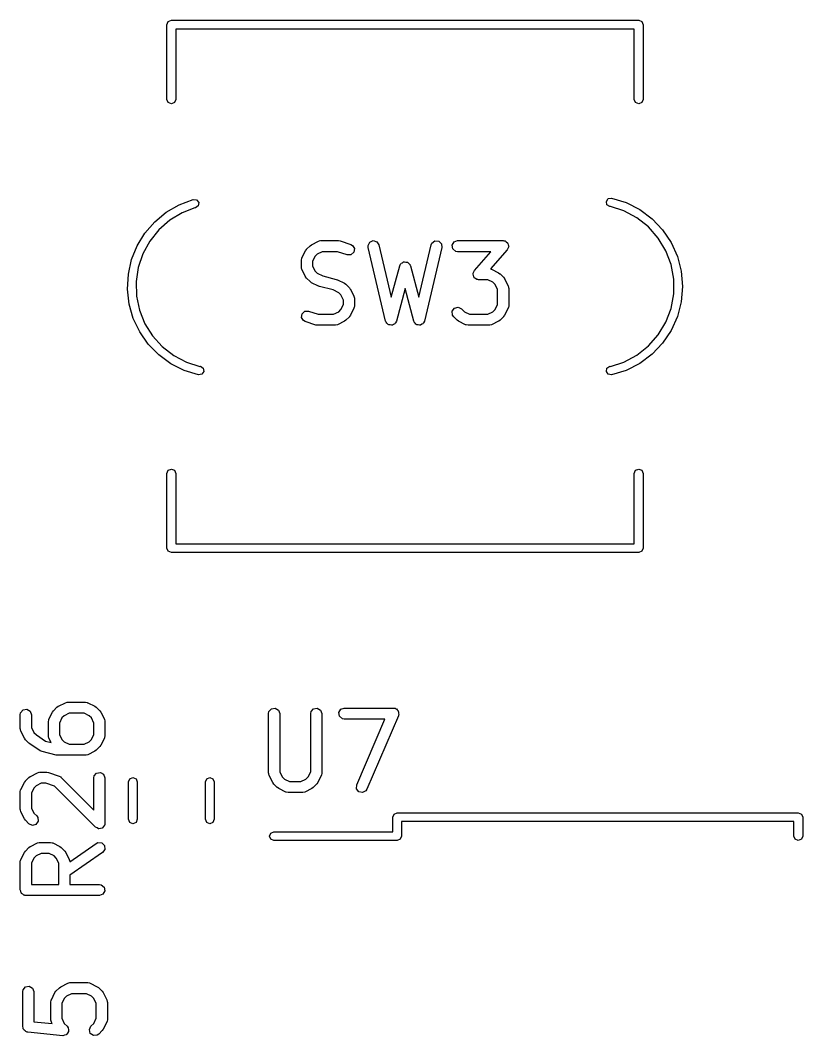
# Model space of a CAD drawing. Extents: x 50 to 157, y -175 to -22.
# Drawn here: x 89.4 to 100.03, y -123.52 to -109.73 of the extents above; entities that cross this region are included whole.
import ezdxf

# ---------------------------------------------------------------- set-up
doc = ezdxf.new("R2010")
doc.units = 0
doc.layers.add('BLACK', color=7, linetype='CONTINUOUS')

msp = doc.modelspace()

# ---------------------------------------------------------------- linework, layer by layer
at = {"layer": 'BLACK', "linetype": 'CONTINUOUS'}
for p, q in [((91.3905, -109.788), (91.4081, -109.746)), ((91.3905, -110.804), (91.3905, -109.788)), ((91.4081, -109.746), (91.4505, -109.728)), ((91.4505, -109.728), (97.8005, -109.728)), ((97.8005, -109.728), (97.8429, -109.746)), ((97.8429, -109.746), (97.8605, -109.788)), ((97.8605, -109.788), (97.8605, -110.804)), ((97.7405, -109.849), (91.5105, -109.849)), ((91.5105, -109.849), (91.5105, -110.804)), ((97.7405, -110.804), (97.7405, -109.849)), ((91.4081, -110.847), (91.3905, -110.804)), ((91.4505, -110.864), (91.4081, -110.847)), ((91.4929, -110.847), (91.4505, -110.864)), ((91.5105, -110.804), (91.4929, -110.847)), ((97.7581, -110.847), (97.7405, -110.804)), ((97.8005, -110.864), (97.7581, -110.847)), ((97.8429, -110.847), (97.8005, -110.864)), ((97.8605, -110.804), (97.8429, -110.847)), ((91.5572, -112.233), (91.7474, -112.161)), ((91.7474, -112.161), (91.793, -112.166)), ((91.7474, -112.161), (91.7474, -112.161)), ((97.3609, -112.188), (97.3873, -112.151)), ((97.3873, -112.151), (97.4325, -112.143)), ((97.4325, -112.143), (97.6308, -112.205)), ((97.4325, -112.143), (97.4325, -112.143)), ((91.3815, -112.335), (91.5572, -112.233)), ((91.7712, -112.275), (91.5958, -112.343)), ((91.7803, -112.276), (91.7712, -112.275)), ((91.8163, -112.248), (91.7803, -112.276)), ((91.793, -112.166), (91.8215, -112.202)), ((91.8215, -112.202), (91.8163, -112.248)), ((97.3689, -112.234), (97.3609, -112.188)), ((97.4065, -112.26), (97.3689, -112.234)), ((97.416, -112.258), (97.4065, -112.26)), ((97.5987, -112.317), (97.416, -112.258)), ((97.6308, -112.205), (97.8158, -112.3)), ((91.225, -112.464), (91.3815, -112.335)), ((91.5958, -112.343), (91.4277, -112.444)), ((97.7759, -112.411), (97.5987, -112.317)), ((97.9333, -112.536), (97.7759, -112.411)), ((97.8158, -112.3), (97.9823, -112.424)), ((97.9823, -112.424), (98.1254, -112.574)), ((91.0919, -112.618), (91.225, -112.464)), ((91.28, -112.573), (91.1572, -112.727)), ((91.4277, -112.444), (91.28, -112.573)), ((98.0659, -112.687), (97.9333, -112.536)), ((98.1254, -112.574), (98.2413, -112.747)), ((90.9859, -112.791), (91.0919, -112.618)), ((98.1692, -112.859), (98.0659, -112.687)), ((90.9099, -112.98), (90.9859, -112.791)), ((91.1572, -112.727), (91.0632, -112.899)), ((93.2727, -112.859), (93.2861, -112.841)), ((93.2861, -112.841), (93.2868, -112.839)), ((93.2868, -112.839), (93.3344, -112.791)), ((93.3344, -112.791), (93.3527, -112.779)), ((93.3527, -112.779), (93.3539, -112.777)), ((93.3539, -112.777), (93.4491, -112.73)), ((93.4491, -112.73), (93.4741, -112.722)), ((93.4741, -112.722), (93.4784, -112.723)), ((93.4784, -112.723), (93.4826, -112.722)), ((93.4826, -112.722), (93.7207, -112.722)), ((93.7207, -112.722), (93.7428, -112.726)), ((93.7428, -112.726), (93.7445, -112.726)), ((93.7445, -112.726), (93.8873, -112.773)), ((93.8873, -112.773), (93.9102, -112.786)), ((93.9102, -112.786), (93.9371, -112.829)), ((93.9371, -112.829), (93.9295, -112.88)), ((94.1224, -112.788), (94.1454, -112.742)), ((94.124, -112.814), (94.1224, -112.788)), ((94.3621, -113.814), (94.124, -112.814)), ((94.1454, -112.742), (94.1925, -112.722)), ((94.1925, -112.722), (94.2417, -112.737)), ((94.2417, -112.737), (94.2699, -112.78)), ((94.2699, -112.78), (94.4391, -113.49)), ((94.8119, -113.49), (94.9811, -112.78)), ((95.127, -112.814), (94.8889, -113.814)), ((94.9811, -112.78), (94.9915, -112.756)), ((94.9915, -112.756), (95.0326, -112.725)), ((95.0326, -112.725), (95.0838, -112.728)), ((95.0838, -112.728), (95.1211, -112.763)), ((95.1211, -112.763), (95.127, -112.814)), ((95.2659, -112.784), (95.2916, -112.739)), ((95.2748, -112.834), (95.2659, -112.784)), ((95.3141, -112.867), (95.2748, -112.834)), ((95.2916, -112.739), (95.3398, -112.722)), ((95.3398, -112.722), (95.9588, -112.722)), ((96.0153, -112.846), (95.7878, -113.106)), ((95.9588, -112.722), (95.9699, -112.724)), ((95.9699, -112.724), (95.9734, -112.723)), ((95.9734, -112.723), (95.976, -112.725)), ((95.976, -112.725), (95.9845, -112.726)), ((95.9845, -112.726), (96, -112.739)), ((96, -112.739), (96.0173, -112.75)), ((96.0226, -112.827), (96.0153, -112.846)), ((96.0173, -112.75), (96.0192, -112.756)), ((96.0192, -112.756), (96.0238, -112.759)), ((96.0327, -112.81), (96.0226, -112.827)), ((96.0238, -112.759), (96.0273, -112.779)), ((96.0273, -112.779), (96.0338, -112.798)), ((96.0338, -112.798), (96.0317, -112.804)), ((96.0317, -112.804), (96.0327, -112.81)), ((98.2413, -112.747), (98.3264, -112.936)), ((90.8659, -113.178), (90.9099, -112.98)), ((91.0632, -112.899), (91.0009, -113.085)), ((93.2172, -112.987), (93.2217, -112.962)), ((93.2172, -113.083), (93.2172, -112.987)), ((93.2217, -112.962), (93.2246, -112.958)), ((93.2246, -112.958), (93.2251, -112.954)), ((93.2251, -112.954), (93.2727, -112.859)), ((93.4014, -112.937), (93.3672, -113.005)), ((93.4318, -112.906), (93.4014, -112.937)), ((93.5003, -112.872), (93.4318, -112.906)), ((93.7086, -112.872), (93.5003, -112.872)), ((93.8399, -112.916), (93.7086, -112.872)), ((93.8912, -112.914), (93.8399, -112.916)), ((93.9295, -112.88), (93.8912, -112.914)), ((95.3398, -112.872), (95.3141, -112.867)), ((95.7936, -112.872), (95.3398, -112.872)), ((95.5691, -113.128), (95.7936, -112.872)), ((98.24, -113.047), (98.1692, -112.859)), ((98.3264, -112.936), (98.3785, -113.137)), ((91.0009, -113.085), (90.9723, -113.279)), ((93.2187, -113.087), (93.2172, -113.083)), ((93.2177, -113.091), (93.2187, -113.087)), ((93.2251, -113.116), (93.2177, -113.091)), ((93.2727, -113.211), (93.2251, -113.116)), ((93.3672, -113.005), (93.3672, -113.065)), ((93.3672, -113.065), (93.4014, -113.133)), ((94.4391, -113.49), (94.553, -113.063)), ((94.553, -113.063), (94.564, -113.04)), ((94.564, -113.04), (94.5696, -113.036)), ((94.5696, -113.036), (94.5725, -113.029)), ((94.5725, -113.029), (94.5901, -113.021)), ((94.5901, -113.021), (94.606, -113.01)), ((94.606, -113.01), (94.6128, -113.011)), ((94.6128, -113.011), (94.6191, -113.008)), ((94.6191, -113.008), (94.6378, -113.013)), ((94.6378, -113.013), (94.6571, -113.015)), ((94.6571, -113.015), (94.662, -113.019)), ((94.662, -113.019), (94.6686, -113.021)), ((94.6686, -113.021), (94.6797, -113.037)), ((94.6797, -113.037), (94.6934, -113.051)), ((94.6934, -113.051), (94.694, -113.058)), ((94.694, -113.058), (94.698, -113.063)), ((94.698, -113.063), (94.8119, -113.49)), ((95.7878, -113.106), (95.794, -113.107)), ((95.794, -113.107), (95.7974, -113.11)), ((95.7974, -113.11), (95.8019, -113.111)), ((95.8019, -113.111), (95.8971, -113.158)), ((98.276, -113.244), (98.24, -113.047)), ((90.8552, -113.381), (90.8659, -113.178)), ((93.2739, -113.212), (93.2727, -113.211)), ((93.2868, -113.231), (93.2739, -113.212)), ((93.3344, -113.278), (93.2868, -113.231)), ((93.4014, -113.133), (93.4318, -113.164)), ((93.4318, -113.164), (93.5088, -113.202)), ((93.5088, -113.202), (93.6913, -113.248)), ((93.6913, -113.248), (93.7031, -113.253)), ((93.7031, -113.253), (93.7067, -113.254)), ((93.7067, -113.254), (93.8019, -113.301)), ((95.5505, -113.176), (95.5527, -113.171)), ((95.557, -113.195), (95.5505, -113.176)), ((95.5516, -113.165), (95.5617, -113.147)), ((95.5527, -113.171), (95.5516, -113.165)), ((95.5605, -113.215), (95.557, -113.195)), ((95.5651, -113.219), (95.5605, -113.215)), ((95.5617, -113.147), (95.5691, -113.128)), ((95.5671, -113.225), (95.5651, -113.219)), ((95.5844, -113.235), (95.5671, -113.225)), ((95.5998, -113.248), (95.5844, -113.235)), ((95.6083, -113.25), (95.5998, -113.248)), ((95.611, -113.251), (95.6083, -113.25)), ((95.6144, -113.251), (95.611, -113.251)), ((95.6255, -113.253), (95.6144, -113.251)), ((95.7507, -113.253), (95.6255, -113.253)), ((95.8192, -113.287), (95.7507, -113.253)), ((95.8971, -113.158), (95.9151, -113.172)), ((95.9151, -113.172), (95.9166, -113.172)), ((95.9166, -113.172), (95.9642, -113.22)), ((95.9642, -113.22), (95.9771, -113.238)), ((95.9771, -113.238), (95.9783, -113.24)), ((95.9783, -113.24), (96.0259, -113.335)), ((98.276, -113.445), (98.276, -113.244)), ((98.3785, -113.137), (98.3961, -113.344)), ((90.878, -113.583), (90.8552, -113.381)), ((90.9723, -113.279), (90.9781, -113.476)), ((93.3359, -113.279), (93.3344, -113.278)), ((93.3539, -113.293), (93.3359, -113.279)), ((93.4491, -113.34), (93.3539, -113.293)), ((93.4526, -113.341), (93.4491, -113.34)), ((93.4645, -113.346), (93.4526, -113.341)), ((93.6469, -113.391), (93.4645, -113.346)), ((93.7239, -113.43), (93.6469, -113.391)), ((93.8019, -113.301), (93.8199, -113.315)), ((93.8199, -113.315), (93.8214, -113.315)), ((93.8214, -113.315), (93.869, -113.363)), ((93.869, -113.363), (93.8819, -113.381)), ((93.8819, -113.381), (93.8831, -113.382)), ((93.8831, -113.382), (93.9307, -113.478)), ((94.6255, -113.374), (94.5075, -113.816)), ((94.7435, -113.816), (94.6255, -113.374)), ((95.8496, -113.317), (95.8192, -113.287)), ((95.8838, -113.386), (95.8496, -113.317)), ((95.8838, -113.589), (95.8838, -113.386)), ((96.0259, -113.335), (96.0333, -113.36)), ((96.0333, -113.36), (96.0323, -113.364)), ((96.0323, -113.364), (96.0338, -113.368)), ((96.0338, -113.368), (96.0338, -113.606)), ((98.3961, -113.344), (98.3785, -113.552)), ((90.9781, -113.476), (91.0183, -113.668)), ((93.7543, -113.46), (93.7239, -113.43)), ((93.7886, -113.529), (93.7543, -113.46)), ((93.7886, -113.589), (93.7886, -113.529)), ((93.9307, -113.478), (93.9381, -113.503)), ((93.9381, -113.503), (93.9371, -113.507)), ((93.9371, -113.507), (93.9386, -113.511)), ((93.9386, -113.511), (93.9386, -113.606)), ((98.24, -113.642), (98.276, -113.445)), ((90.9337, -113.779), (90.878, -113.583)), ((91.0183, -113.668), (91.0916, -113.85)), ((93.2646, -113.68), (93.3159, -113.678)), ((93.3159, -113.678), (93.4472, -113.722)), ((93.7239, -113.688), (93.7543, -113.657)), ((93.7543, -113.657), (93.7886, -113.589)), ((93.9307, -113.64), (93.8831, -113.735)), ((93.9312, -113.635), (93.9307, -113.64)), ((93.9341, -113.632), (93.9312, -113.635)), ((93.9386, -113.606), (93.9341, -113.632)), ((95.2673, -113.682), (95.2968, -113.64)), ((95.2968, -113.64), (95.3463, -113.627)), ((95.3463, -113.627), (95.3928, -113.649)), ((95.3928, -113.649), (95.4318, -113.688)), ((95.8192, -113.688), (95.8496, -113.657)), ((95.8496, -113.657), (95.8838, -113.589)), ((96.0259, -113.64), (95.9783, -113.735)), ((96.0264, -113.635), (96.0259, -113.64)), ((96.0293, -113.632), (96.0264, -113.635)), ((96.0338, -113.606), (96.0293, -113.632)), ((98.1692, -113.83), (98.24, -113.642)), ((98.3785, -113.552), (98.3264, -113.753)), ((91.0208, -113.962), (90.9337, -113.779)), ((93.2187, -113.764), (93.2262, -113.714)), ((93.2455, -113.808), (93.2187, -113.764)), ((93.2262, -113.714), (93.2646, -113.68)), ((93.2684, -113.82), (93.2455, -113.808)), ((93.4472, -113.722), (93.6554, -113.722)), ((93.6554, -113.722), (93.7239, -113.688)), ((93.8019, -113.816), (93.7067, -113.864)), ((93.803, -113.815), (93.8019, -113.816)), ((93.8214, -113.802), (93.803, -113.815)), ((93.869, -113.755), (93.8214, -113.802)), ((93.8697, -113.753), (93.869, -113.755)), ((93.8831, -113.735), (93.8697, -113.753)), ((94.3664, -113.821), (94.3621, -113.814)), ((94.5075, -113.816), (94.4965, -113.84)), ((94.748, -113.823), (94.7435, -113.816)), ((94.8889, -113.814), (94.8786, -113.838)), ((95.2718, -113.733), (95.2673, -113.682)), ((95.2868, -113.755), (95.2718, -113.733)), ((95.3344, -113.802), (95.2868, -113.755)), ((95.3359, -113.803), (95.3344, -113.802)), ((95.3539, -113.816), (95.3359, -113.803)), ((95.4491, -113.864), (95.3539, -113.816)), ((95.4318, -113.688), (95.5003, -113.722)), ((95.5003, -113.722), (95.7507, -113.722)), ((95.7507, -113.722), (95.8192, -113.688)), ((95.8971, -113.816), (95.8019, -113.864)), ((95.8983, -113.815), (95.8971, -113.816)), ((95.9166, -113.802), (95.8983, -113.815)), ((95.9642, -113.755), (95.9166, -113.802)), ((95.9649, -113.753), (95.9642, -113.755)), ((95.9783, -113.735), (95.9649, -113.753)), ((98.3264, -113.753), (98.2413, -113.942)), ((91.0916, -113.85), (91.1957, -114.017)), ((93.4113, -113.868), (93.2684, -113.82)), ((93.4129, -113.868), (93.4113, -113.868)), ((93.435, -113.872), (93.4129, -113.868)), ((93.6731, -113.872), (93.435, -113.872)), ((93.6773, -113.87), (93.6731, -113.872)), ((93.6817, -113.871), (93.6773, -113.87)), ((93.7067, -113.864), (93.6817, -113.871)), ((94.3671, -113.829), (94.3664, -113.821)), ((94.3801, -113.842), (94.3671, -113.829)), ((94.3903, -113.857), (94.3801, -113.842)), ((94.3978, -113.859), (94.3903, -113.857)), ((94.4034, -113.865), (94.3978, -113.859)), ((94.4218, -113.866), (94.4034, -113.865)), ((94.4395, -113.872), (94.4218, -113.866)), ((94.4467, -113.869), (94.4395, -113.872)), ((94.4545, -113.869), (94.4467, -113.869)), ((94.4696, -113.859), (94.4545, -113.869)), ((94.4865, -113.851), (94.4696, -113.859)), ((94.4901, -113.844), (94.4865, -113.851)), ((94.4965, -113.84), (94.4901, -113.844)), ((94.7489, -113.83), (94.748, -113.823)), ((94.7623, -113.843), (94.7489, -113.83)), ((94.7729, -113.858), (94.7623, -113.843)), ((94.7805, -113.86), (94.7729, -113.858)), ((94.7862, -113.866), (94.7805, -113.86)), ((94.8046, -113.867), (94.7862, -113.866)), ((94.8224, -113.872), (94.8046, -113.867)), ((94.8296, -113.868), (94.8224, -113.872)), ((94.8374, -113.869), (94.8296, -113.868)), ((94.8522, -113.858), (94.8374, -113.869)), ((94.8689, -113.85), (94.8522, -113.858)), ((94.8723, -113.843), (94.8689, -113.85)), ((94.8786, -113.838), (94.8723, -113.843)), ((95.4536, -113.864), (95.4491, -113.864)), ((95.457, -113.867), (95.4536, -113.864)), ((95.4826, -113.872), (95.457, -113.867)), ((95.7684, -113.872), (95.4826, -113.872)), ((95.7726, -113.87), (95.7684, -113.872)), ((95.7769, -113.871), (95.7726, -113.87)), ((95.8019, -113.864), (95.7769, -113.871)), ((98.0659, -114.002), (98.1692, -113.83)), ((98.2413, -113.942), (98.1254, -114.115)), ((91.1369, -114.129), (91.0208, -113.962)), ((91.1957, -114.017), (91.3274, -114.162)), ((97.9333, -114.153), (98.0659, -114.002)), ((91.2789, -114.274), (91.1369, -114.129)), ((91.3274, -114.162), (91.4825, -114.283)), ((97.7759, -114.278), (97.9333, -114.153)), ((98.1254, -114.115), (97.9823, -114.265)), ((91.4429, -114.394), (91.2789, -114.274)), ((91.4825, -114.283), (91.6564, -114.374)), ((97.5987, -114.372), (97.7759, -114.278)), ((97.9823, -114.265), (97.8158, -114.389)), ((91.6244, -114.486), (91.4429, -114.394)), ((91.8185, -114.546), (91.6244, -114.486)), ((91.6564, -114.374), (91.8355, -114.431)), ((91.8355, -114.431), (91.8445, -114.429)), ((91.8445, -114.429), (91.8821, -114.455)), ((91.8901, -114.501), (91.8637, -114.538)), ((91.8821, -114.455), (91.8901, -114.501)), ((97.3609, -114.501), (97.3689, -114.455)), ((97.3873, -114.538), (97.3609, -114.501)), ((97.3689, -114.455), (97.4065, -114.429)), ((97.4065, -114.429), (97.416, -114.431)), ((97.416, -114.431), (97.5987, -114.372)), ((97.6308, -114.484), (97.4325, -114.546)), ((97.8158, -114.389), (97.6308, -114.484)), ((91.8637, -114.538), (91.8185, -114.546)), ((97.4325, -114.546), (97.3873, -114.538)), ((97.4325, -114.546), (97.4325, -114.546)), ((91.3905, -115.884), (91.4081, -115.842)), ((91.3905, -116.9), (91.3905, -115.884)), ((91.4081, -115.842), (91.4505, -115.825)), ((91.4505, -115.825), (91.4929, -115.842)), ((91.4929, -115.842), (91.5105, -115.884)), ((91.5105, -115.884), (91.5105, -116.84)), ((97.7405, -115.884), (97.7581, -115.842)), ((97.7405, -116.84), (97.7405, -115.884)), ((97.7581, -115.842), (97.8005, -115.825)), ((97.8005, -115.825), (97.8429, -115.842)), ((97.8429, -115.842), (97.8605, -115.884)), ((97.8605, -115.884), (97.8605, -116.9)), ((91.5105, -116.84), (97.7405, -116.84)), ((91.4081, -116.943), (91.3905, -116.9)), ((91.4505, -116.96), (91.4081, -116.943)), ((97.8005, -116.96), (91.4505, -116.96)), ((97.8429, -116.943), (97.8005, -116.96)), ((97.8605, -116.9), (97.8429, -116.943)), ((89.896, -119.062), (89.9144, -119.049)), ((89.9144, -119.049), (89.9155, -119.048)), ((89.9155, -119.048), (90.0108, -119.001)), ((90.0108, -119.001), (90.0357, -118.993)), ((90.0357, -118.993), (90.0401, -118.994)), ((90.0401, -118.994), (90.0443, -118.993)), ((90.0443, -118.993), (90.2824, -118.993)), ((90.2824, -118.993), (90.3081, -118.997)), ((90.3081, -118.997), (90.3115, -119)), ((90.3115, -119), (90.3159, -119.001)), ((90.3159, -119.001), (90.4112, -119.048)), ((90.4112, -119.048), (90.4292, -119.061)), ((89.3979, -119.163), (89.4024, -119.137)), ((89.3979, -119.353), (89.3979, -119.163)), ((89.4024, -119.137), (89.4354, -119.098)), ((89.4354, -119.098), (89.4859, -119.089)), ((89.4859, -119.089), (89.5303, -119.115)), ((89.5303, -119.115), (89.5479, -119.163)), ((89.5479, -119.163), (89.5479, -119.336)), ((89.7868, -119.225), (89.8344, -119.129)), ((89.8344, -119.129), (89.8477, -119.111)), ((89.8477, -119.111), (89.8484, -119.11)), ((89.8484, -119.11), (89.896, -119.062)), ((89.9935, -119.177), (89.9631, -119.207)), ((90.062, -119.143), (89.9935, -119.177)), ((90.2647, -119.143), (90.062, -119.143)), ((90.3332, -119.177), (90.2647, -119.143)), ((90.3636, -119.207), (90.3332, -119.177)), ((90.4292, -119.061), (90.4307, -119.062)), ((90.4307, -119.062), (90.4783, -119.11)), ((90.4783, -119.11), (90.4912, -119.128)), ((90.4912, -119.128), (90.4923, -119.129)), ((90.4923, -119.129), (90.54, -119.225)), ((92.7726, -119.147), (92.7771, -119.121)), ((92.7726, -119.956), (92.7726, -119.147)), ((92.7771, -119.121), (92.8101, -119.082)), ((92.8101, -119.082), (92.8606, -119.073)), ((92.8606, -119.073), (92.905, -119.099)), ((92.905, -119.099), (92.9226, -119.147)), ((92.9226, -119.147), (92.9226, -119.939)), ((93.344, -119.147), (93.3485, -119.121)), ((93.344, -119.939), (93.344, -119.147)), ((93.3485, -119.121), (93.3815, -119.082)), ((93.3815, -119.082), (93.432, -119.073)), ((93.432, -119.073), (93.4765, -119.099)), ((93.4765, -119.099), (93.494, -119.147)), ((93.494, -119.147), (93.494, -119.956)), ((93.7261, -119.134), (93.7518, -119.089)), ((93.735, -119.184), (93.7261, -119.134)), ((93.7743, -119.217), (93.735, -119.184)), ((93.7518, -119.089), (93.8, -119.072)), ((93.8, -119.072), (94.4666, -119.072)), ((94.5356, -119.176), (94.107, -120.176)), ((94.4666, -119.072), (94.4923, -119.076)), ((94.4923, -119.076), (94.4991, -119.082)), ((94.4991, -119.082), (94.5077, -119.084)), ((94.5077, -119.084), (94.5182, -119.098)), ((94.5182, -119.098), (94.5316, -119.109)), ((94.5316, -119.109), (94.5331, -119.118)), ((94.5331, -119.118), (94.5384, -119.125)), ((94.5361, -119.168), (94.5356, -119.176)), ((94.5405, -119.16), (94.5361, -119.168)), ((94.5384, -119.125), (94.5375, -119.143)), ((94.5375, -119.143), (94.5405, -119.16)), ((89.7788, -119.258), (89.7834, -119.232)), ((89.7788, -119.449), (89.7788, -119.258)), ((89.7834, -119.232), (89.7862, -119.229)), ((89.7862, -119.229), (89.7868, -119.225)), ((89.9631, -119.207), (89.9288, -119.276)), ((89.9288, -119.276), (89.9288, -119.431)), ((90.3979, -119.276), (90.3636, -119.207)), ((90.3979, -119.431), (90.3979, -119.276)), ((90.54, -119.225), (90.5474, -119.249)), ((90.5474, -119.249), (90.5463, -119.254)), ((90.5463, -119.254), (90.5479, -119.258)), ((90.5479, -119.258), (90.5479, -119.449)), ((93.8, -119.222), (93.7743, -119.217)), ((94.3529, -119.222), (93.8, -119.222)), ((93.9691, -120.117), (94.3529, -119.222)), ((89.3994, -119.358), (89.3979, -119.353)), ((89.3984, -119.362), (89.3994, -119.358)), ((89.4058, -119.387), (89.3984, -119.362)), ((89.4534, -119.482), (89.4058, -119.387)), ((89.5479, -119.336), (89.5821, -119.404)), ((89.5821, -119.404), (89.6159, -119.438)), ((89.6159, -119.438), (89.7418, -119.522)), ((89.7804, -119.453), (89.7788, -119.449)), ((89.7793, -119.457), (89.7804, -119.453)), ((89.7868, -119.482), (89.7793, -119.457)), ((89.9288, -119.431), (89.9631, -119.499)), ((90.3636, -119.499), (90.3979, -119.431)), ((90.5479, -119.449), (90.5434, -119.474)), ((89.4546, -119.483), (89.4534, -119.482)), ((89.4675, -119.502), (89.4546, -119.483)), ((89.5151, -119.549), (89.4675, -119.502)), ((89.5183, -119.551), (89.5151, -119.549)), ((89.5265, -119.559), (89.5183, -119.551)), ((89.6694, -119.654), (89.5265, -119.559)), ((89.7418, -119.522), (89.8159, -119.54)), ((89.8159, -119.54), (89.7868, -119.482)), ((89.9631, -119.499), (89.9935, -119.53)), ((89.9935, -119.53), (90.062, -119.564)), ((90.062, -119.564), (90.2647, -119.564)), ((90.2647, -119.564), (90.3332, -119.53)), ((90.3332, -119.53), (90.3636, -119.499)), ((90.4783, -119.597), (90.4307, -119.644)), ((90.479, -119.595), (90.4783, -119.597)), ((90.4923, -119.577), (90.479, -119.595)), ((90.54, -119.482), (90.4923, -119.577)), ((90.5405, -119.478), (90.54, -119.482)), ((90.5434, -119.474), (90.5405, -119.478)), ((89.6698, -119.654), (89.6694, -119.654)), ((89.6928, -119.664), (89.6698, -119.654)), ((89.8833, -119.712), (89.6928, -119.664)), ((89.8867, -119.711), (89.8833, -119.712)), ((89.9015, -119.714), (89.8867, -119.711)), ((90.2824, -119.714), (89.9015, -119.714)), ((90.2866, -119.712), (90.2824, -119.714)), ((90.291, -119.714), (90.2866, -119.712)), ((90.3159, -119.706), (90.291, -119.714)), ((90.4112, -119.658), (90.3159, -119.706)), ((90.4123, -119.657), (90.4112, -119.658)), ((90.4307, -119.644), (90.4123, -119.657)), ((89.4675, -120.062), (89.5151, -120.015)), ((89.5151, -120.015), (89.5335, -120.002)), ((89.5335, -120.002), (89.5346, -120.001)), ((89.5346, -120.001), (89.6298, -119.953)), ((89.6298, -119.953), (89.6548, -119.945)), ((89.6548, -119.945), (89.6591, -119.947)), ((89.6591, -119.947), (89.6634, -119.945)), ((89.6634, -119.945), (89.7586, -119.945)), ((89.7586, -119.945), (89.7807, -119.949)), ((89.7807, -119.949), (89.7823, -119.949)), ((89.7823, -119.949), (89.9252, -119.996)), ((89.9252, -119.996), (89.9481, -120.009)), ((89.9481, -120.009), (89.9504, -120.013)), ((89.9504, -120.013), (89.9545, -120.015)), ((89.9545, -120.015), (90.3979, -120.458)), ((90.3979, -120.02), (90.4024, -119.994)), ((90.3979, -120.458), (90.3979, -120.02)), ((90.4024, -119.994), (90.4354, -119.955)), ((90.4354, -119.955), (90.4859, -119.946)), ((90.4859, -119.946), (90.5303, -119.972)), ((90.5303, -119.972), (90.5479, -120.02)), ((90.5479, -120.02), (90.5479, -120.639)), ((90.8856, -120.032), (90.928, -120.015)), ((90.928, -120.015), (90.9704, -120.032)), ((91.9306, -120.032), (91.973, -120.015)), ((91.973, -120.015), (92.0154, -120.032)), ((92.7741, -119.961), (92.7726, -119.956)), ((92.7731, -119.965), (92.7741, -119.961)), ((92.7805, -119.99), (92.7731, -119.965)), ((92.8281, -120.085), (92.7805, -119.99)), ((92.9226, -119.939), (92.9569, -120.007)), ((92.9569, -120.007), (92.9873, -120.038)), ((93.2794, -120.038), (93.3098, -120.007)), ((93.3098, -120.007), (93.344, -119.939)), ((93.4861, -119.99), (93.4385, -120.085)), ((93.4866, -119.985), (93.4861, -119.99)), ((93.4895, -119.982), (93.4866, -119.985)), ((93.494, -119.956), (93.4895, -119.982)), ((89.4058, -120.177), (89.4534, -120.082)), ((89.4534, -120.082), (89.4668, -120.064)), ((89.4668, -120.064), (89.4675, -120.062)), ((89.5821, -120.16), (89.5479, -120.228)), ((89.6125, -120.129), (89.5821, -120.16)), ((89.6811, -120.095), (89.6125, -120.129)), ((89.7464, -120.095), (89.6811, -120.095)), ((89.8609, -120.133), (89.7464, -120.095)), ((90.4198, -120.692), (89.8609, -120.133)), ((90.868, -120.075), (90.8856, -120.032)), ((90.868, -120.584), (90.868, -120.075)), ((90.9704, -120.032), (90.988, -120.075)), ((90.988, -120.075), (90.988, -120.584)), ((91.913, -120.075), (91.9306, -120.032)), ((91.913, -120.584), (91.913, -120.075)), ((92.0154, -120.032), (92.033, -120.075)), ((92.033, -120.075), (92.033, -120.584)), ((92.8293, -120.086), (92.8281, -120.085)), ((92.8422, -120.105), (92.8293, -120.086)), ((92.8898, -120.152), (92.8422, -120.105)), ((92.8913, -120.153), (92.8898, -120.152)), ((92.9093, -120.166), (92.8913, -120.153)), ((92.9873, -120.038), (93.0558, -120.072)), ((93.0558, -120.072), (93.2108, -120.072)), ((93.2108, -120.072), (93.2794, -120.038)), ((93.3768, -120.152), (93.3585, -120.165)), ((93.4244, -120.105), (93.3768, -120.152)), ((93.4251, -120.103), (93.4244, -120.105)), ((93.4385, -120.085), (93.4251, -120.103)), ((93.9663, -120.169), (93.9691, -120.117)), ((89.3979, -120.21), (89.4024, -120.185)), ((89.3979, -120.449), (89.3979, -120.21)), ((89.4024, -120.185), (89.4053, -120.181)), ((89.4053, -120.181), (89.4058, -120.177)), ((89.5479, -120.228), (89.5479, -120.431)), ((93.0045, -120.214), (92.9093, -120.166)), ((93.009, -120.214), (93.0045, -120.214)), ((93.0124, -120.217), (93.009, -120.214)), ((93.0381, -120.222), (93.0124, -120.217)), ((93.2285, -120.222), (93.0381, -120.222)), ((93.2328, -120.22), (93.2285, -120.222)), ((93.2371, -120.221), (93.2328, -120.22)), ((93.2621, -120.214), (93.2371, -120.221)), ((93.3573, -120.166), (93.2621, -120.214)), ((93.3585, -120.165), (93.3573, -120.166)), ((93.997, -120.21), (93.9663, -120.169)), ((94.047, -120.221), (93.997, -120.21)), ((94.0927, -120.198), (94.047, -120.221)), ((94.107, -120.176), (94.0927, -120.198)), ((89.5479, -120.431), (89.5821, -120.499)), ((89.3994, -120.453), (89.3979, -120.449)), ((89.3984, -120.457), (89.3994, -120.453)), ((89.4058, -120.482), (89.3984, -120.457)), ((89.4534, -120.577), (89.4058, -120.482)), ((89.4546, -120.578), (89.4534, -120.577)), ((89.5821, -120.499), (89.6212, -120.538)), ((89.6212, -120.538), (89.6361, -120.56)), ((89.6361, -120.56), (89.6406, -120.611)), ((94.459, -120.554), (94.4766, -120.512)), ((94.459, -120.754), (94.459, -120.554)), ((94.4766, -120.512), (94.519, -120.494)), ((94.519, -120.494), (99.969, -120.494)), ((99.969, -120.494), (100.011, -120.512)), ((100.011, -120.512), (100.029, -120.554)), ((100.029, -120.554), (100.029, -120.814)), ((89.4675, -120.597), (89.4546, -120.578)), ((89.5151, -120.644), (89.4675, -120.597)), ((89.5616, -120.666), (89.5151, -120.644)), ((89.6111, -120.653), (89.5616, -120.666)), ((89.6406, -120.611), (89.6111, -120.653)), ((90.4403, -120.702), (90.4198, -120.692)), ((90.4599, -120.713), (90.4403, -120.702)), ((90.4632, -120.712), (90.4599, -120.713)), ((90.4663, -120.714), (90.4632, -120.712)), ((90.4881, -120.708), (90.4663, -120.714)), ((90.5104, -120.704), (90.4881, -120.708)), ((90.5126, -120.701), (90.5104, -120.704)), ((90.5159, -120.7), (90.5126, -120.701)), ((90.5288, -120.682), (90.5159, -120.7)), ((90.5434, -120.665), (90.5288, -120.682)), ((90.5442, -120.66), (90.5434, -120.665)), ((90.5453, -120.658), (90.5442, -120.66)), ((90.5479, -120.639), (90.545, -120.655)), ((90.545, -120.655), (90.5453, -120.658)), ((90.8856, -120.627), (90.868, -120.584)), ((90.928, -120.644), (90.8856, -120.627)), ((90.9704, -120.627), (90.928, -120.644)), ((90.988, -120.584), (90.9704, -120.627)), ((91.9306, -120.627), (91.913, -120.584)), ((91.973, -120.644), (91.9306, -120.627)), ((92.0154, -120.627), (91.973, -120.644)), ((92.033, -120.584), (92.0154, -120.627)), ((99.909, -120.614), (94.579, -120.614)), ((94.579, -120.614), (94.579, -120.814)), ((99.909, -120.814), (99.909, -120.614)), ((92.784, -120.814), (92.8016, -120.772)), ((92.8016, -120.856), (92.784, -120.814)), ((92.8016, -120.772), (92.844, -120.754)), ((92.844, -120.754), (94.459, -120.754)), ((94.579, -120.814), (94.5614, -120.856)), ((99.9266, -120.856), (99.909, -120.814)), ((100.029, -120.814), (100.011, -120.856)), ((89.4675, -121.015), (89.5151, -120.967)), ((89.5151, -120.967), (89.5335, -120.954)), ((89.5335, -120.954), (89.5346, -120.953)), ((89.5346, -120.953), (89.6298, -120.905)), ((89.6298, -120.905), (89.6548, -120.898)), ((89.6548, -120.898), (89.6591, -120.899)), ((89.6591, -120.899), (89.6634, -120.897)), ((89.6634, -120.897), (89.8062, -120.897)), ((89.8062, -120.897), (89.8319, -120.902)), ((89.8319, -120.902), (89.8353, -120.905)), ((89.8353, -120.905), (89.8398, -120.905)), ((89.8398, -120.905), (89.935, -120.953)), ((89.935, -120.953), (89.953, -120.966)), ((89.953, -120.966), (89.9545, -120.967)), ((89.9545, -120.967), (90.0021, -121.015)), ((90.0713, -121.162), (90.4299, -120.911)), ((90.4299, -120.911), (90.4535, -120.9)), ((90.4535, -120.9), (90.5046, -120.904)), ((90.5046, -120.904), (90.5409, -120.941)), ((90.5409, -120.941), (90.5453, -120.992)), ((92.844, -120.874), (92.8016, -120.856)), ((94.519, -120.874), (92.844, -120.874)), ((94.5614, -120.856), (94.519, -120.874)), ((99.969, -120.874), (99.9266, -120.856)), ((100.011, -120.856), (99.969, -120.874)), ((89.4058, -121.129), (89.4534, -121.034)), ((89.4534, -121.034), (89.4668, -121.016)), ((89.4668, -121.016), (89.4675, -121.015)), ((89.5821, -121.112), (89.5479, -121.181)), ((89.6125, -121.082), (89.5821, -121.112)), ((89.6811, -121.047), (89.6125, -121.082)), ((89.7885, -121.047), (89.6811, -121.047)), ((89.857, -121.082), (89.7885, -121.047)), ((89.8874, -121.112), (89.857, -121.082)), ((89.9217, -121.181), (89.8874, -121.112)), ((90.0021, -121.015), (90.015, -121.033)), ((90.015, -121.033), (90.0162, -121.034)), ((90.0162, -121.034), (90.0638, -121.129)), ((90.5159, -121.034), (90.0717, -121.345)), ((90.5453, -120.992), (90.5159, -121.034)), ((89.3979, -121.163), (89.4024, -121.137)), ((89.3979, -121.544), (89.3979, -121.163)), ((89.4024, -121.137), (89.4053, -121.134)), ((89.4053, -121.134), (89.4058, -121.129)), ((89.5479, -121.181), (89.5479, -121.469)), ((89.9217, -121.469), (89.9217, -121.181)), ((90.0638, -121.129), (90.0712, -121.154)), ((90.0712, -121.154), (90.0702, -121.159)), ((90.0702, -121.159), (90.0713, -121.162)), ((90.0717, -121.345), (90.0717, -121.469)), ((89.5479, -121.469), (89.9217, -121.469)), ((90.0717, -121.469), (90.4729, -121.469)), ((90.4729, -121.469), (90.4985, -121.473)), ((90.4985, -121.473), (90.5378, -121.506)), ((90.5378, -121.506), (90.5467, -121.557)), ((89.4045, -121.562), (89.3979, -121.544)), ((89.4079, -121.581), (89.4045, -121.562)), ((89.4131, -121.586), (89.4079, -121.581)), ((89.4154, -121.592), (89.4131, -121.586)), ((89.4323, -121.602), (89.4154, -121.592)), ((89.4472, -121.614), (89.4323, -121.602)), ((89.457, -121.616), (89.4472, -121.614)), ((89.4599, -121.618), (89.457, -121.616)), ((89.4631, -121.617), (89.4599, -121.618)), ((89.4729, -121.619), (89.4631, -121.617)), ((90.4729, -121.619), (89.4729, -121.619)), ((90.5211, -121.601), (90.4729, -121.619)), ((90.5467, -121.557), (90.5211, -121.601)), ((89.4309, -122.925), (89.4354, -122.9)), ((89.4354, -122.9), (89.4684, -122.86)), ((89.4684, -122.86), (89.5189, -122.851)), ((89.5189, -122.851), (89.5633, -122.877)), ((89.5633, -122.877), (89.5809, -122.925)), ((89.8674, -122.939), (89.8807, -122.921)), ((89.8807, -122.921), (89.8814, -122.92)), ((89.8814, -122.92), (89.929, -122.872)), ((89.929, -122.872), (89.9474, -122.859)), ((89.9474, -122.859), (89.9485, -122.858)), ((89.9485, -122.858), (90.0438, -122.811)), ((90.0438, -122.811), (90.0687, -122.803)), ((90.0687, -122.803), (90.0731, -122.804)), ((90.0731, -122.804), (90.0773, -122.803)), ((90.0773, -122.803), (90.3154, -122.803)), ((90.3154, -122.803), (90.3411, -122.807)), ((90.3411, -122.807), (90.3445, -122.81)), ((90.3445, -122.81), (90.3489, -122.811)), ((90.3489, -122.811), (90.4442, -122.858)), ((90.4442, -122.858), (90.4622, -122.871)), ((90.4622, -122.871), (90.4637, -122.872)), ((90.4637, -122.872), (90.5113, -122.92)), ((90.5113, -122.92), (90.5242, -122.938)), ((89.4309, -123.401), (89.4309, -122.925)), ((89.5809, -122.925), (89.5809, -123.334)), ((89.8118, -123.068), (89.8164, -123.042)), ((89.8164, -123.042), (89.8192, -123.039)), ((89.8192, -123.039), (89.8198, -123.035)), ((89.8198, -123.035), (89.8674, -122.939)), ((89.9961, -123.017), (89.9618, -123.086)), ((90.0265, -122.987), (89.9961, -123.017)), ((90.095, -122.953), (90.0265, -122.987)), ((90.2977, -122.953), (90.095, -122.953)), ((90.3662, -122.987), (90.2977, -122.953)), ((90.3966, -123.017), (90.3662, -122.987)), ((90.4309, -123.086), (90.3966, -123.017)), ((90.5242, -122.938), (90.5253, -122.939)), ((90.5253, -122.939), (90.573, -123.035)), ((90.573, -123.035), (90.5804, -123.059)), ((90.5804, -123.059), (90.5793, -123.064)), ((89.8118, -123.306), (89.8118, -123.068)), ((89.9618, -123.086), (89.9618, -123.288)), ((90.4309, -123.288), (90.4309, -123.086)), ((90.5793, -123.064), (90.5809, -123.068)), ((90.5809, -123.068), (90.5809, -123.306)), ((89.5809, -123.334), (89.8291, -123.358)), ((89.8134, -123.31), (89.8118, -123.306)), ((89.8123, -123.315), (89.8134, -123.31)), ((89.8198, -123.34), (89.8123, -123.315)), ((89.9618, -123.288), (89.9961, -123.357)), ((90.3966, -123.357), (90.4309, -123.288)), ((90.5735, -123.335), (90.573, -123.34)), ((90.5764, -123.332), (90.5735, -123.335)), ((90.5809, -123.306), (90.5764, -123.332)), ((89.4363, -123.416), (89.4309, -123.401)), ((89.4375, -123.432), (89.4363, -123.416)), ((89.4448, -123.44), (89.4375, -123.432)), ((89.4484, -123.45), (89.4448, -123.44)), ((89.4622, -123.458), (89.4484, -123.45)), ((89.4733, -123.469), (89.4622, -123.458)), ((89.4902, -123.474), (89.4733, -123.469)), ((89.4929, -123.475), (89.4902, -123.474)), ((89.8291, -123.358), (89.8198, -123.34)), ((89.9961, -123.357), (90.0351, -123.396)), ((90.0351, -123.396), (90.05, -123.417)), ((90.0543, -123.469), (90.0395, -123.49)), ((90.05, -123.417), (90.0501, -123.418)), ((90.0501, -123.418), (90.0504, -123.418)), ((90.0504, -123.418), (90.0523, -123.443)), ((90.0523, -123.443), (90.0545, -123.468)), ((90.0545, -123.468), (90.0542, -123.469)), ((90.0542, -123.469), (90.0543, -123.469)), ((90.3359, -123.442), (90.3576, -123.396)), ((90.3492, -123.492), (90.3359, -123.442)), ((90.3576, -123.396), (90.3966, -123.357)), ((90.5113, -123.454), (90.4637, -123.502)), ((90.512, -123.453), (90.5113, -123.454)), ((90.5253, -123.435), (90.512, -123.453)), ((90.573, -123.34), (90.5253, -123.435)), ((89.4946, -123.475), (89.4929, -123.475)), ((89.4984, -123.476), (89.4946, -123.475)), ((89.9746, -123.524), (89.4984, -123.476)), ((89.9751, -123.524), (89.9746, -123.524)), ((89.9755, -123.524), (89.9751, -123.524)), ((89.9999, -123.517), (89.9755, -123.524)), ((90.0243, -123.511), (89.9999, -123.517)), ((90.0246, -123.511), (90.0243, -123.511)), ((90.0251, -123.51), (90.0246, -123.511)), ((90.0395, -123.49), (90.0251, -123.51)), ((90.3912, -123.521), (90.3492, -123.492)), ((90.4423, -123.517), (90.3912, -123.521)), ((90.4637, -123.502), (90.4423, -123.517))]:
    msp.add_line(p, q, dxfattribs=at)

doc.saveas('drawing.dxf')
